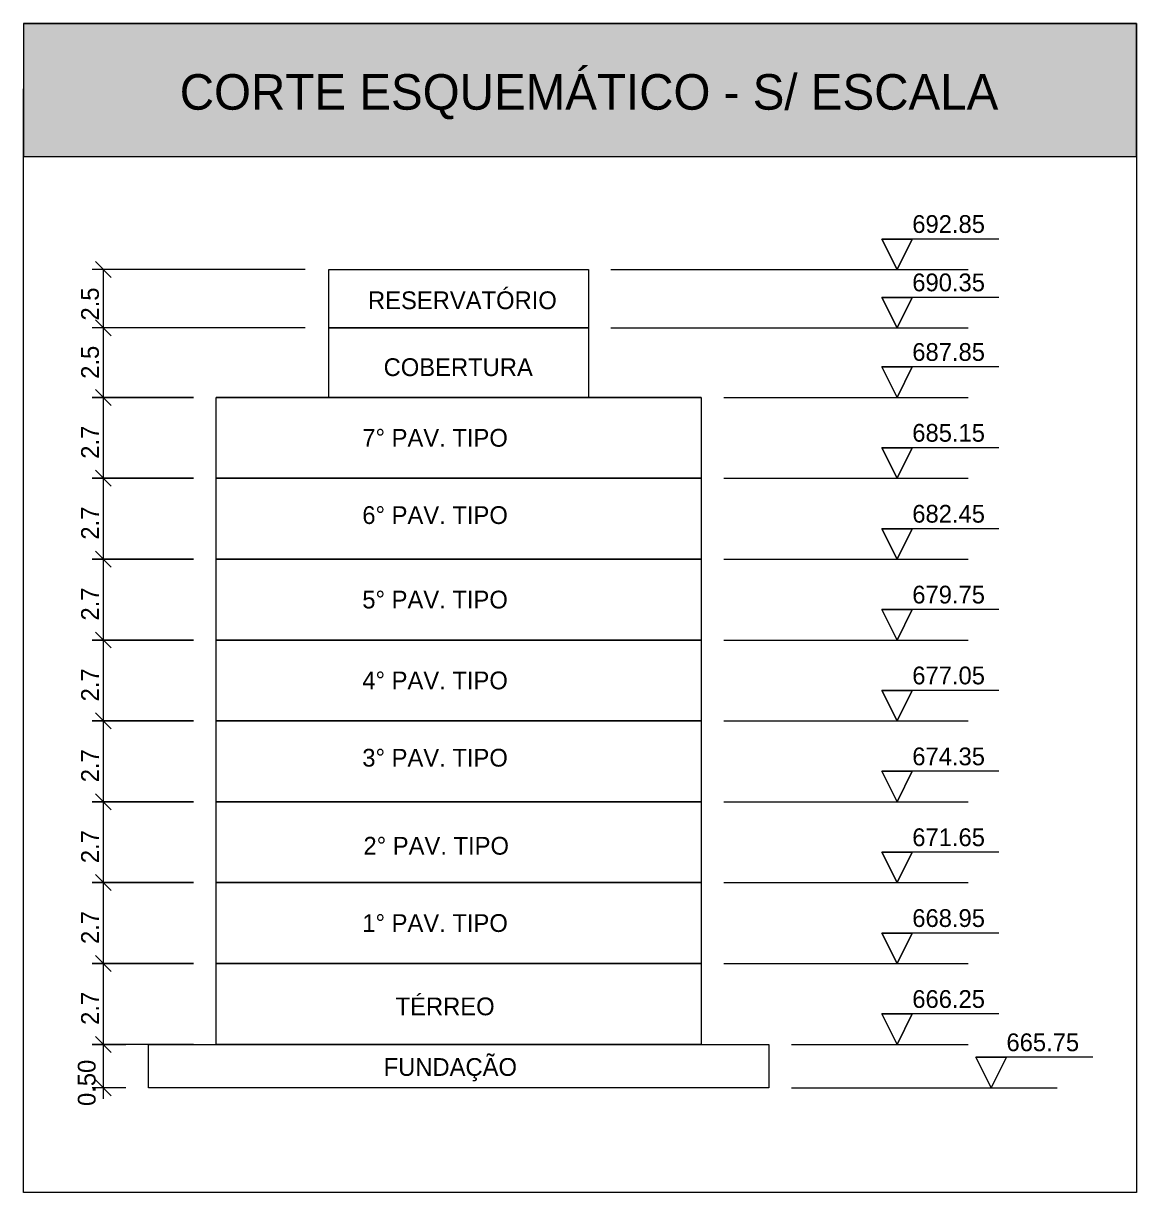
# Model space of a CAD drawing. Header units: centimetres. Extents: x 170 to 15941, y -2277 to 8860.
# Drawn here: x 3966 to 5219, y 7544 to 8860 of the extents above; entities that cross this region are included whole.
import ezdxf

# ---------------------------------------------------------------- set-up
doc = ezdxf.new("R2010")
doc.units = ezdxf.units.CM
doc.layers.add('A-DETL-GENF-2', color=9, linetype='Continuous', lineweight=9, true_color=0xc0c0c0)
doc.layers.add('A-DETL-THIN', color=7, linetype='Continuous', lineweight=9)
doc.layers.add('G-ANNO-TEXT', color=7, linetype='Continuous', lineweight=9)
doc.styles.add('Bahnschrift_1', font='', dxfattribs={"height": 20})
doc.styles.add('Bahnschrift_6', font='', dxfattribs={"height": 40})
doc.styles.get('Bahnschrift_1').set_extended_font_data('Bahnschrift')
doc.styles.get('Bahnschrift_6').set_extended_font_data('Bahnschrift')

msp = doc.modelspace()

# ---------------------------------------------------------------- hatches: boundary and pattern name
at = {"layer": 'A-DETL-GENF-2'}
msp.add_hatch(color=256, dxfattribs=at).paths.add_polyline_path([(5219.1, 8710), (5219.1, 8860), (3966.1, 8860), (3966.1, 8710)])

# ---------------------------------------------------------------- linework, layer by layer
at = {"layer": 'A-DETL-THIN'}
for p, q in [((5219.1, 8860), (3966.1, 8860)), ((3966.1, 8860), (3966.1, 8710)), ((3966.1, 8860), (5219.1, 8860)), ((5219.1, 8710), (5219.1, 8860)), ((5219.1, 8860), (5219.1, 7543.9)), ((3966.1, 7543.9), (3966.1, 8786.2)), ((3966.1, 8710), (5219.1, 8710)), ((3966.1, 8710), (5219.1, 8710)), ((5064, 8617.2), (4932.3, 8617.2)), ((4932.3, 8617.2), (4949.4, 8583)), ((4949.4, 8583), (4932.3, 8617.2)), ((4932.3, 8617.2), (4966.6, 8617.2)), ((4949.4, 8583), (4966.6, 8617.2)), ((4966.6, 8617.2), (4949.4, 8583)), ((4283.4, 8583), (4043.4, 8583)), ((4047.2, 8591.9), (4065.1, 8574)), ((4056.1, 8583), (4056.1, 8491.9)), ((4310.1, 8583), (4602.1, 8583)), ((4310.1, 8517.3), (4310.1, 8583)), ((4602.1, 8583), (4602.1, 8517.3)), ((4627.5, 8583), (5029.6, 8583)), ((5064, 8551.6), (4932.3, 8551.6)), ((4932.3, 8551.6), (4949.4, 8517.3)), ((4949.4, 8517.3), (4932.3, 8551.6)), ((4932.3, 8551.6), (4966.6, 8551.6)), ((4949.4, 8517.3), (4966.6, 8551.6)), ((4966.6, 8551.6), (4949.4, 8517.3)), ((4283.4, 8517.3), (4043.4, 8517.3)), ((4047.2, 8526.3), (4065.1, 8508.3)), ((4056.1, 8517.3), (4056.1, 8426.3)), ((4602.1, 8517.3), (4310.1, 8517.3)), ((4310.1, 8517.3), (4602.1, 8517.3)), ((4310.1, 8439), (4310.1, 8517.3)), ((4602.1, 8517.3), (4602.1, 8439)), ((4627.5, 8517.3), (5029.6, 8517.3)), ((5064, 8473.3), (4932.3, 8473.3)), ((4932.3, 8473.3), (4949.4, 8439)), ((4949.4, 8439), (4932.3, 8473.3)), ((4932.3, 8473.3), (4966.6, 8473.3)), ((5064, 8473.3), (4932.3, 8473.3)), ((4932.3, 8473.3), (4949.4, 8439)), ((4949.4, 8439), (4932.3, 8473.3)), ((4932.3, 8473.3), (4966.6, 8473.3)), ((4949.4, 8439), (4966.6, 8473.3)), ((4966.6, 8473.3), (4949.4, 8439)), ((4949.4, 8439), (4966.6, 8473.3)), ((4966.6, 8473.3), (4949.4, 8439)), ((4056.1, 8451.7), (4056.1, 8335.3)), ((4043.4, 8439), (4157.7, 8439)), ((4157.7, 8439), (4043.4, 8439)), ((4065.1, 8430), (4047.2, 8448)), ((4047.2, 8448), (4065.1, 8430)), ((4183.1, 8439), (4729.1, 8439)), ((4183.1, 8348), (4183.1, 8439)), ((4729.1, 8439), (4183.1, 8439)), ((4729.1, 8439), (4729.1, 8348)), ((4754.5, 8439), (5029.6, 8439)), ((5064, 8382.2), (4932.3, 8382.2)), ((4932.3, 8382.2), (4949.4, 8348)), ((4949.4, 8348), (4932.3, 8382.2)), ((4932.3, 8382.2), (4966.6, 8382.2)), ((4949.4, 8348), (4966.6, 8382.2)), ((4966.6, 8382.2), (4949.4, 8348)), ((4056.1, 8360.7), (4056.1, 8244.2)), ((4043.4, 8348), (4157.7, 8348)), ((4157.7, 8348), (4043.4, 8348)), ((4065.1, 8339), (4047.2, 8356.9)), ((4047.2, 8356.9), (4065.1, 8339)), ((4183.1, 8348), (4729.1, 8348)), ((4183.1, 8256.9), (4183.1, 8348)), ((4729.1, 8348), (4183.1, 8348)), ((4729.1, 8348), (4729.1, 8256.9)), ((4754.5, 8348), (5029.6, 8348)), ((5064, 8291.2), (4932.3, 8291.2)), ((4932.3, 8291.2), (4949.4, 8256.9)), ((4949.4, 8256.9), (4932.3, 8291.2)), ((4932.3, 8291.2), (4966.6, 8291.2)), ((4949.4, 8256.9), (4966.6, 8291.2)), ((4966.6, 8291.2), (4949.4, 8256.9)), ((4065.1, 8247.9), (4047.2, 8265.9)), ((4047.2, 8265.9), (4065.1, 8247.9)), ((4056.1, 8269.6), (4056.1, 8153.2)), ((4043.4, 8256.9), (4157.7, 8256.9)), ((4157.7, 8256.9), (4043.4, 8256.9)), ((4183.1, 8256.9), (4729.1, 8256.9)), ((4183.1, 8165.9), (4183.1, 8256.9)), ((4729.1, 8256.9), (4183.1, 8256.9)), ((4729.1, 8256.9), (4729.1, 8165.9)), ((4754.5, 8256.9), (5029.6, 8256.9)), ((5064, 8200.2), (4932.3, 8200.2)), ((4932.3, 8200.2), (4949.4, 8165.9)), ((4949.4, 8165.9), (4932.3, 8200.2)), ((4932.3, 8200.2), (4966.6, 8200.2)), ((4949.4, 8165.9), (4966.6, 8200.2)), ((4966.6, 8200.2), (4949.4, 8165.9)), ((4065.1, 8156.9), (4047.2, 8174.9)), ((4047.2, 8174.9), (4065.1, 8156.9)), ((4056.1, 8178.6), (4056.1, 8062.2)), ((4043.4, 8165.9), (4157.7, 8165.9)), ((4157.7, 8165.9), (4043.4, 8165.9)), ((4183.1, 8165.9), (4729.1, 8165.9)), ((4183.1, 8074.9), (4183.1, 8165.9)), ((4729.1, 8165.9), (4183.1, 8165.9)), ((4729.1, 8165.9), (4729.1, 8074.9)), ((4754.5, 8165.9), (5029.6, 8165.9)), ((5064, 8109.1), (4932.3, 8109.1)), ((4932.3, 8109.1), (4949.4, 8074.9)), ((4949.4, 8074.9), (4932.3, 8109.1)), ((4932.3, 8109.1), (4966.6, 8109.1)), ((4949.4, 8074.9), (4966.6, 8109.1)), ((4966.6, 8109.1), (4949.4, 8074.9)), ((4065.1, 8065.9), (4047.2, 8083.8)), ((4047.2, 8083.8), (4065.1, 8065.9)), ((4056.1, 8087.6), (4056.1, 7971.1)), ((4043.4, 8074.9), (4157.7, 8074.9)), ((4157.7, 8074.9), (4043.4, 8074.9)), ((4183.1, 8074.9), (4729.1, 8074.9)), ((4183.1, 7983.8), (4183.1, 8074.9)), ((4729.1, 8074.9), (4183.1, 8074.9)), ((4729.1, 8074.9), (4729.1, 7983.8)), ((4754.5, 8074.9), (5029.6, 8074.9)), ((5064, 8018.1), (4932.3, 8018.1)), ((4932.3, 8018.1), (4949.4, 7983.8)), ((4949.4, 7983.8), (4932.3, 8018.1)), ((4932.3, 8018.1), (4966.6, 8018.1)), ((4949.4, 7983.8), (4966.6, 8018.1)), ((4966.6, 8018.1), (4949.4, 7983.8)), ((4065.1, 7974.8), (4047.2, 7992.8)), ((4047.2, 7992.8), (4065.1, 7974.8)), ((4056.1, 7996.5), (4056.1, 7880.1)), ((4043.4, 7983.8), (4157.7, 7983.8)), ((4157.7, 7983.8), (4043.4, 7983.8)), ((4183.1, 7983.8), (4729.1, 7983.8)), ((4183.1, 7892.8), (4183.1, 7983.8)), ((4729.1, 7983.8), (4183.1, 7983.8)), ((4729.1, 7983.8), (4729.1, 7892.8)), ((4754.5, 7983.8), (5029.6, 7983.8)), ((5064, 7927.1), (4932.3, 7927.1)), ((4932.3, 7927.1), (4949.4, 7892.8)), ((4949.4, 7892.8), (4932.3, 7927.1)), ((4932.3, 7927.1), (4966.6, 7927.1)), ((4949.4, 7892.8), (4966.6, 7927.1)), ((4966.6, 7927.1), (4949.4, 7892.8)), ((4065.1, 7883.8), (4047.2, 7901.8)), ((4047.2, 7901.8), (4065.1, 7883.8)), ((4056.1, 7905.5), (4056.1, 7789.1)), ((4043.4, 7892.8), (4157.7, 7892.8)), ((4157.7, 7892.8), (4043.4, 7892.8)), ((4183.1, 7892.8), (4729.1, 7892.8)), ((4183.1, 7801.8), (4183.1, 7892.8)), ((4729.1, 7892.8), (4183.1, 7892.8)), ((4729.1, 7892.8), (4729.1, 7801.8)), ((4754.5, 7892.8), (5029.6, 7892.8)), ((5064, 7836), (4932.3, 7836)), ((4932.3, 7836), (4949.4, 7801.8)), ((4949.4, 7801.8), (4932.3, 7836)), ((4932.3, 7836), (4966.6, 7836)), ((4949.4, 7801.8), (4966.6, 7836)), ((4966.6, 7836), (4949.4, 7801.8)), ((4065.1, 7792.8), (4047.2, 7810.7)), ((4047.2, 7810.7), (4065.1, 7792.8)), ((4056.1, 7814.5), (4056.1, 7698)), ((4043.4, 7801.8), (4157.7, 7801.8)), ((4157.7, 7801.8), (4043.4, 7801.8)), ((4729.1, 7801.8), (4183.1, 7801.8)), ((4183.1, 7801.8), (4729.1, 7801.8)), ((4183.1, 7710.7), (4183.1, 7801.8)), ((4729.1, 7801.8), (4729.1, 7710.7)), ((4754.5, 7801.8), (5029.6, 7801.8)), ((5064, 7745), (4932.3, 7745)), ((4932.3, 7745), (4949.4, 7710.7)), ((4949.4, 7710.7), (4932.3, 7745)), ((4932.3, 7745), (4966.6, 7745)), ((4949.4, 7710.7), (4966.6, 7745)), ((4966.6, 7745), (4949.4, 7710.7)), ((4065.1, 7701.7), (4047.2, 7719.7)), ((4047.2, 7719.7), (4065.1, 7701.7)), ((4056.1, 7723.4), (4056.1, 7649.3)), ((4157.7, 7710.7), (4043.4, 7710.7)), ((4043.4, 7710.7), (4081.5, 7710.7)), ((4106.9, 7710.7), (4805.3, 7710.7)), ((4106.9, 7662), (4106.9, 7710.7)), ((4729.1, 7710.7), (4183.1, 7710.7)), ((4805.3, 7710.7), (4805.3, 7662)), ((4830.7, 7710.7), (5029.6, 7710.7)), ((5169.9, 7696.3), (5038.3, 7696.3)), ((5038.3, 7696.3), (5055.4, 7662)), ((5055.4, 7662), (5038.3, 7696.3)), ((5038.3, 7696.3), (5072.6, 7696.3)), ((5055.4, 7662), (5072.6, 7696.3)), ((5072.6, 7696.3), (5055.4, 7662)), ((4081.5, 7662), (4043.4, 7662)), ((4047.2, 7670.9), (4065.1, 7653)), ((4805.3, 7662), (4106.9, 7662)), ((4830.7, 7662), (5129.7, 7662)), ((5219.1, 7543.9), (3966.1, 7543.9))]:
    msp.add_line(p, q, dxfattribs=at)

# ---------------------------------------------------------------- texts
at = {"layer": 'G-ANNO-TEXT', "attachment_point": 1}
for s, insert, char_height, width, style in [('CORTE ESQUEMÁTICO - S/ ESCALA', (4142.1, 8802.8), 40, 1079.071, 'Bahnschrift_6'), ('692.85', (4966.6, 8644.1), 20, 98.608, 'Bahnschrift_1'), ('690.35', (4966.6, 8578.4), 20, 99.409, 'Bahnschrift_1'), ('RESERVATÓRIO', (4354, 8558.3), 20, 243.713, 'Bahnschrift_1'), ('687.85', (4966.6, 8500.1), 20, 100.211, 'Bahnschrift_1'), ('COBERTURA', (4371.6, 8483), 20, 194.008, 'Bahnschrift_1'), ('7° PAV. TIPO', (4347.6, 8403.5), 20, 192.405, 'Bahnschrift_1'), ('685.15', (4966.6, 8409.1), 20, 92.996, 'Bahnschrift_1'), ('682.45', (4966.6, 8318), 20, 100.211, 'Bahnschrift_1'), ('6° PAV. TIPO', (4347.6, 8316.5), 20, 192.405, 'Bahnschrift_1'), ('679.75', (4966.6, 8227), 20, 97.004, 'Bahnschrift_1'), ('5° PAV. TIPO', (4347.6, 8221.4), 20, 193.207, 'Bahnschrift_1'), ('677.05', (4966.6, 8136), 20, 98.608, 'Bahnschrift_1'), ('4° PAV. TIPO', (4347.6, 8130.4), 20, 194.008, 'Bahnschrift_1'), ('3° PAV. TIPO', (4347.6, 8043.4), 20, 193.207, 'Bahnschrift_1'), ('674.35', (4966.6, 8044.9), 20, 99.409, 'Bahnschrift_1'), ('671.65', (4966.6, 7953.9), 20, 90.591, 'Bahnschrift_1'), ('2° PAV. TIPO', (4348.9, 7944.3), 20, 192.405, 'Bahnschrift_1'), ('1° PAV. TIPO', (4347.6, 7857.3), 20, 185.992, 'Bahnschrift_1'), ('668.95', (4966.6, 7862.9), 20, 98.608, 'Bahnschrift_1'), ('TÉRREO', (4385.1, 7763.5), 20, 125.865, 'Bahnschrift_1'), ('666.25', (4966.6, 7771.8), 20, 97.004, 'Bahnschrift_1'), ('665.75', (5072.6, 7723.1), 20, 97.806, 'Bahnschrift_1'), ('FUNDAÇÃO', (4371.6, 7695.3), 20, 177.173, 'Bahnschrift_1')]:
    msp.add_mtext(s, dxfattribs=dict(at, insert=insert, char_height=char_height, width=width, style=style))
at = {"layer": 'G-ANNO-TEXT', "char_height": 20, "attachment_point": 1, "rotation": 90, "style": 'Bahnschrift_1'}
for s, insert, width in [('2.5', (4031.1, 8525.5), 44.093), ('2.5', (4031.1, 8459.9), 44.093), ('2.7', (4031.1, 8369.9), 43.291), ('2.7', (4031.1, 8278.9), 43.291), ('2.7', (4031.1, 8187.8), 43.291), ('2.7', (4031.1, 8096.8), 43.291), ('2.7', (4031.1, 8005.8), 43.291), ('2.7', (4031.1, 7914.7), 43.291), ('2.7', (4031.1, 7823.7), 43.291), ('2.7', (4031.1, 7732.7), 43.291), ('0.50', (4027.4, 7641.4), 64.937)]:
    msp.add_mtext(s, dxfattribs=dict(at, insert=insert, width=width))

doc.saveas('drawing.dxf')
